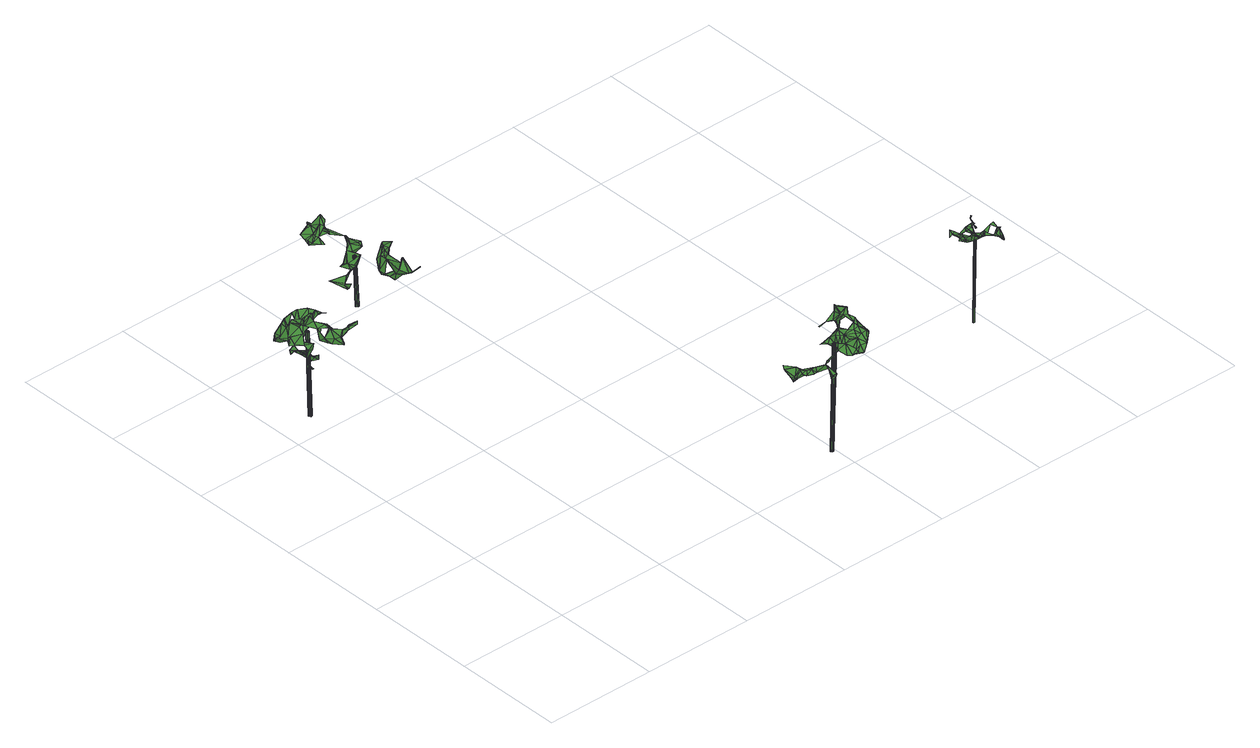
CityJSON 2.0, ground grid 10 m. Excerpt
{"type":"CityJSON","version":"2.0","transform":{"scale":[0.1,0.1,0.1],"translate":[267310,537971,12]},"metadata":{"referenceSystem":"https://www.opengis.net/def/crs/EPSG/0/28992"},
"CityObjects":{
"tree1":{"type":"SolitaryVegetationObject","attributes":{"gtid":378,"crown_width_m":4.67,"crown_median_z":20.6,"crown_r50_m":0.284,"crown_porosity":0.927,"trunk_H_m":7.94,"trunk_DBH_m":0.233,"trunk_radius_m":0.116,"trunk_base_height_m":12.66,"original_gtid":"421"},"geometry":[{"type":"MultiSurface","lod":"3","boundaries":[[[0,1,2]],[[3,2,1]],[[4,5,6]],[[7,8,9]],[[10,11,8]],[[12,13,14]],[[15,16,17]],[[12,18,13]],[[19,20,21]],[[22,23,24]],[[7,24,23]],[[25,26,27]],[[28,29,30]],[[0,2,31]],[[32,22,33]],[[34,35,36]],[[37,38,39]],[[29,40,41]],[[2,3,42]],[[15,43,44]],[[45,46,10]],[[47,37,19]],[[20,19,37]],[[48,49,50]],[[48,50,51]],[[19,21,52]],[[53,54,55]],[[56,57,58]],[[59,48,60]],[[25,26,14]],[[27,61,26]],[[62,63,29]],[[40,29,63]],[[46,11,10]],[[64,17,62]],[[11,9,8]],[[65,66,67]],[[68,69,70]],[[49,71,50]],[[49,72,71]],[[3,73,74]],[[75,76,77]],[[31,1,78]],[[5,20,37]],[[31,78,0]],[[79,4,6]],[[80,81,82]],[[65,80,66]],[[8,46,45]],[[45,10,8]],[[29,83,62]],[[33,76,32]],[[25,33,22]],[[60,48,51]],[[55,54,16]],[[8,84,46]],[[85,12,24]],[[86,35,34]],[[87,88,89]],[[46,84,11]],[[9,11,84]],[[49,48,90]],[[49,90,57]],[[79,91,92]],[[18,12,61]],[[9,84,93]],[[93,84,7]],[[57,56,49]],[[59,94,68]],[[59,68,70]],[[53,95,96]],[[97,98,54]],[[99,100,67]],[[82,100,99]],[[82,67,100]],[[80,65,101]],[[43,27,86]],[[102,39,38]],[[95,53,90]],[[103,36,35]],[[104,103,44]],[[64,55,44]],[[64,44,103]],[[53,62,29]],[[15,44,55]],[[8,7,84]],[[7,9,18]],[[31,2,42]],[[38,37,47]],[[24,25,22]],[[13,18,77]],[[13,77,14]],[[90,48,95]],[[86,34,105]],[[55,16,15]],[[56,30,49]],[[98,21,20]],[[106,47,19]],[[107,108,109]],[[107,109,11]],[[36,104,110]],[[36,110,34]],[[111,70,69]],[[27,4,61]],[[11,112,107]],[[9,112,11]],[[106,19,39]],[[109,108,112]],[[51,94,60]],[[59,60,94]],[[51,71,94]],[[71,68,94]],[[104,44,43]],[[96,69,54]],[[111,69,96]],[[1,31,42]],[[113,85,114]],[[18,114,7]],[[113,18,61]],[[4,63,20]],[[42,115,81]],[[116,74,73]],[[38,47,117]],[[118,69,68]],[[91,119,29]],[[97,52,98]],[[21,98,52]],[[53,55,64]],[[36,103,104]],[[0,78,1]],[[50,71,51]],[[72,37,120]],[[42,74,115]],[[121,115,74]],[[27,12,85]],[[27,61,12]],[[4,20,5]],[[3,74,42]],[[1,42,122]],[[113,114,18]],[[20,16,54]],[[92,91,123]],[[52,120,19]],[[65,73,101]],[[24,114,85]],[[54,69,97]],[[116,73,65]],[[37,39,19]],[[37,19,120]],[[7,114,24]],[[5,37,72]],[[49,30,72]],[[82,99,66]],[[67,66,99]],[[117,102,38]],[[124,79,125]],[[62,83,58]],[[43,110,104]],[[86,110,43]],[[33,77,76]],[[33,14,77]],[[72,30,5]],[[118,28,30]],[[57,30,58]],[[115,121,81]],[[24,12,25]],[[121,74,116]],[[61,4,124]],[[79,124,4]],[[86,27,85]],[[58,83,29]],[[91,29,83]],[[29,119,5]],[[29,5,30]],[[58,30,56]],[[101,73,122]],[[126,83,41]],[[27,43,4]],[[43,15,4]],[[71,118,68]],[[73,1,122]],[[80,122,81]],[[80,101,122]],[[20,54,98]],[[1,73,3]],[[42,81,122]],[[127,126,128]],[[125,128,126]],[[67,82,65]],[[128,129,123]],[[92,123,129]],[[47,106,117]],[[125,79,129]],[[79,92,129]],[[65,82,116]],[[129,128,125]],[[81,121,82]],[[82,121,116]],[[80,82,66]],[[128,123,130]],[[64,103,17]],[[35,86,124]],[[35,124,103]],[[124,86,61]],[[61,86,113]],[[113,86,85]],[[126,127,91]],[[79,6,91]],[[109,75,18]],[[9,75,112]],[[86,105,110]],[[110,105,34]],[[29,62,58]],[[6,5,119]],[[127,123,91]],[[128,123,127]],[[32,23,22]],[[109,18,9]],[[109,9,11]],[[29,41,83]],[[127,91,119]],[[109,112,75]],[[102,117,106]],[[14,33,25]],[[70,111,59]],[[59,95,48]],[[72,118,71]],[[120,118,72]],[[93,131,75]],[[93,75,9]],[[63,15,103]],[[124,63,103]],[[118,53,28]],[[95,59,111]],[[95,111,96]],[[96,54,53]],[[4,15,63]],[[40,63,124]],[[126,91,83]],[[126,41,125]],[[6,119,91]],[[52,69,120]],[[25,12,14]],[[120,69,118]],[[52,97,69]],[[106,39,102]],[[112,108,107]],[[57,53,30]],[[90,53,57]],[[118,30,53]],[[28,53,29]],[[124,125,40]],[[41,40,125]],[[93,23,131]],[[93,7,23]],[[23,32,131]],[[76,131,32]],[[75,77,18]],[[63,16,20]],[[15,17,103]],[[62,17,63]],[[63,17,16]],[[76,75,131]],[[64,62,53]],[[132,133,134]],[[132,134,135]],[[134,133,136]],[[134,136,135]],[[135,136,137]],[[137,136,138]],[[136,133,139]],[[136,139,138]],[[139,133,140]],[[139,140,138]],[[138,140,141]],[[138,141,137]],[[140,133,142]],[[140,142,141]],[[141,142,143]],[[141,143,137]],[[142,133,144]],[[142,144,143]],[[143,144,145]],[[143,145,137]],[[144,133,146]],[[144,146,145]],[[145,146,147]],[[145,147,137]],[[147,146,148]],[[147,148,137]],[[146,133,148]],[[133,149,148]],[[148,149,150]],[[148,150,137]],[[150,149,151]],[[150,151,137]],[[149,133,152]],[[149,152,151]],[[151,152,153]],[[151,153,137]],[[152,133,154]],[[152,154,153]],[[153,154,155]],[[153,155,137]],[[154,133,132]],[[154,132,155]],[[155,132,135]],[[155,135,137]]]}]},
"tree2":{"type":"SolitaryVegetationObject","attributes":{"gtid":426,"crown_width_m":6.66,"crown_median_z":17.66,"crown_r50_m":0.289,"crown_porosity":0.923,"trunk_H_m":4.66,"trunk_DBH_m":0.236,"trunk_radius_m":0.118,"trunk_base_height_m":13,"original_gtid":"484"},"geometry":[{"type":"MultiSurface","lod":"3","boundaries":[[[156,157,158]],[[159,160,161]],[[162,163,164]],[[162,165,163]],[[166,167,168]],[[166,169,167]],[[170,171,172]],[[173,174,175]],[[173,176,174]],[[177,178,179]],[[180,181,182]],[[183,184,171]],[[185,186,187]],[[185,187,188]],[[189,190,191]],[[163,192,164]],[[193,190,189]],[[194,161,195]],[[196,161,194]],[[163,165,197]],[[168,198,199]],[[200,201,166]],[[202,203,204]],[[205,204,203]],[[206,207,208]],[[209,198,210]],[[211,212,157]],[[182,213,202]],[[182,202,214]],[[197,176,173]],[[215,216,217]],[[218,216,215]],[[219,162,220]],[[221,222,177]],[[189,222,221]],[[218,223,220]],[[224,165,219]],[[174,217,225]],[[171,226,172]],[[178,177,222]],[[227,228,182]],[[229,230,231]],[[232,233,234]],[[235,233,232]],[[214,227,182]],[[236,211,237]],[[219,220,223]],[[165,162,219]],[[201,169,166]],[[178,238,179]],[[184,172,226]],[[180,182,228]],[[202,213,201]],[[169,201,213]],[[189,221,193]],[[198,239,240]],[[213,167,169]],[[192,241,164]],[[242,234,243]],[[236,172,184]],[[190,193,244]],[[245,217,176]],[[187,159,234]],[[187,234,233]],[[246,247,248]],[[213,181,210]],[[210,180,213]],[[202,204,214]],[[156,237,157]],[[249,237,250]],[[236,250,237]],[[236,184,250]],[[187,186,194]],[[251,252,253]],[[251,253,254]],[[255,253,252]],[[224,220,256]],[[226,171,257]],[[180,200,213]],[[176,217,174]],[[226,257,258]],[[223,259,256]],[[258,232,234]],[[258,186,185]],[[224,256,245]],[[224,245,176]],[[165,224,197]],[[260,261,244]],[[233,235,257]],[[262,237,156]],[[262,156,263]],[[227,180,228]],[[253,175,216]],[[177,181,180]],[[196,264,161]],[[252,247,255]],[[161,160,195]],[[248,160,208]],[[205,214,204]],[[194,195,160]],[[194,186,242]],[[254,207,251]],[[206,251,207]],[[227,214,204]],[[198,240,210]],[[199,209,168]],[[166,168,209]],[[181,179,238]],[[188,184,249]],[[206,160,248]],[[233,257,187]],[[198,168,209]],[[249,183,237]],[[241,192,255]],[[170,172,236]],[[175,174,225]],[[263,156,265]],[[218,207,216]],[[180,227,204]],[[266,180,210]],[[261,222,189]],[[178,222,261]],[[213,200,167]],[[249,250,185]],[[226,250,184]],[[181,177,179]],[[258,257,232]],[[231,198,199]],[[181,213,182]],[[251,252,208]],[[250,226,185]],[[166,209,200]],[[218,267,207]],[[246,267,164]],[[162,164,267]],[[162,267,218]],[[158,265,268]],[[268,156,158]],[[218,215,217]],[[229,260,244]],[[261,260,238]],[[241,246,164]],[[231,239,198]],[[209,199,198]],[[260,240,239]],[[244,230,229]],[[269,264,243]],[[261,189,191]],[[244,191,190]],[[244,261,191]],[[194,242,196]],[[196,242,264]],[[180,202,201]],[[260,221,240]],[[254,216,207]],[[180,201,200]],[[167,209,168]],[[177,180,266]],[[206,247,252]],[[259,217,256]],[[163,197,192]],[[270,262,263]],[[218,220,162]],[[236,171,170]],[[183,171,236]],[[183,236,237]],[[236,237,262]],[[236,262,211]],[[270,211,262]],[[237,211,157]],[[251,206,252]],[[185,271,249]],[[188,249,271]],[[188,271,185]],[[210,240,266]],[[272,217,259]],[[245,256,217]],[[221,177,266]],[[217,259,218]],[[218,259,223]],[[242,186,234]],[[258,234,186]],[[238,178,261]],[[175,197,173]],[[175,273,197]],[[200,209,167]],[[253,216,254]],[[221,266,240]],[[238,210,181]],[[265,158,263]],[[217,216,225]],[[255,192,197]],[[175,253,273]],[[197,253,255]],[[273,253,197]],[[187,194,159]],[[242,243,264]],[[234,269,243]],[[269,161,196]],[[269,196,264]],[[188,235,171]],[[188,257,235]],[[187,257,188]],[[180,204,202]],[[274,246,248]],[[274,248,208]],[[207,251,208]],[[267,251,207]],[[268,265,156]],[[255,247,246]],[[255,246,241]],[[246,251,267]],[[158,157,263]],[[210,238,198]],[[206,248,247]],[[251,246,252]],[[193,221,260]],[[260,229,198]],[[260,198,238]],[[226,258,185]],[[199,198,229]],[[195,160,206]],[[244,193,260]],[[244,260,230]],[[175,225,216]],[[223,256,220]],[[159,269,234]],[[159,161,269]],[[224,219,220]],[[263,212,270]],[[157,212,263]],[[270,212,211]],[[232,257,235]],[[171,235,257]],[[252,246,274]],[[252,274,208]],[[199,239,231]],[[229,231,239]],[[229,239,199]],[[260,239,230]],[[231,230,239]],[[183,249,184]],[[176,225,224]],[[197,224,225]],[[197,225,176]],[[188,171,184]],[[194,160,159]],[[206,208,160]],[[275,276,277]],[[275,277,278]],[[277,276,279]],[[277,279,278]],[[278,279,280]],[[278,280,281]],[[279,276,282]],[[279,282,280]],[[280,282,283]],[[280,283,281]],[[282,276,284]],[[282,284,283]],[[284,276,285]],[[284,285,283]],[[283,285,286]],[[283,286,281]],[[286,285,287]],[[286,287,281]],[[285,276,288]],[[285,288,287]],[[288,276,289]],[[288,289,287]],[[287,289,290]],[[287,290,281]],[[289,276,290]],[[290,276,291]],[[290,291,281]],[[276,292,291]],[[292,276,293]],[[292,293,291]],[[291,293,294]],[[291,294,281]],[[293,276,295]],[[293,295,294]],[[295,276,275]],[[295,275,294]],[[294,275,278]],[[294,278,281]]]}]},
"tree3":{"type":"SolitaryVegetationObject","attributes":{"gtid":290,"crown_width_m":4.57,"crown_median_z":22.76,"crown_r50_m":0.235,"crown_porosity":0.919,"trunk_H_m":10.09,"trunk_DBH_m":0.269,"trunk_radius_m":0.134,"trunk_base_height_m":12.67,"original_gtid":"327"},"geometry":[{"type":"MultiSurface","lod":"3","boundaries":[[[296,297,298]],[[299,300,301]],[[302,303,304]],[[305,306,307]],[[308,309,310]],[[311,306,305]],[[312,313,314]],[[315,316,300]],[[311,317,306]],[[318,319,320]],[[321,322,323]],[[324,322,321]],[[310,325,326]],[[327,325,310]],[[321,305,328]],[[329,330,331]],[[307,332,333]],[[334,335,336]],[[337,321,338]],[[337,338,339]],[[318,340,341]],[[309,342,343]],[[298,344,345]],[[297,344,298]],[[346,339,347]],[[329,348,330]],[[349,317,350]],[[350,351,349]],[[306,317,352]],[[353,340,320]],[[354,340,353]],[[348,329,355]],[[351,306,352]],[[356,357,325]],[[358,359,322]],[[353,338,360]],[[317,349,352]],[[361,301,362]],[[363,362,301]],[[297,296,364]],[[354,335,365]],[[366,367,368]],[[318,369,319]],[[370,371,356]],[[328,302,298]],[[372,373,301]],[[316,344,374]],[[375,376,377]],[[378,331,330]],[[379,331,378]],[[345,344,315]],[[339,350,311]],[[355,326,325]],[[310,309,380]],[[381,382,383]],[[315,300,384]],[[385,386,327]],[[387,388,379]],[[380,327,310]],[[389,390,391]],[[331,379,392]],[[331,392,329]],[[339,393,350]],[[346,393,339]],[[324,377,322]],[[394,390,311]],[[394,311,350]],[[374,361,362]],[[386,395,327]],[[378,368,395]],[[378,395,386]],[[385,327,380]],[[385,380,309]],[[396,383,382]],[[313,312,376]],[[319,369,397]],[[308,398,399]],[[329,392,355]],[[355,392,326]],[[400,304,321]],[[324,321,304]],[[324,304,400]],[[383,342,381]],[[370,356,367]],[[370,367,366]],[[401,313,376]],[[402,296,334]],[[299,384,300]],[[403,372,404]],[[363,300,316]],[[357,356,371]],[[357,371,405]],[[381,406,382]],[[369,407,394]],[[309,343,385]],[[324,375,377]],[[365,340,354]],[[394,350,393]],[[394,393,397]],[[301,408,300]],[[341,340,365]],[[409,346,308]],[[321,360,338]],[[386,343,410]],[[298,364,400]],[[335,354,323]],[[346,409,397]],[[409,399,346]],[[298,302,296]],[[351,352,349]],[[409,308,399]],[[358,341,359]],[[374,363,316]],[[411,315,300]],[[367,412,368]],[[368,412,395]],[[367,356,412]],[[355,325,357]],[[388,392,379]],[[322,335,413]],[[358,360,369]],[[322,369,360]],[[322,360,358]],[[385,343,386]],[[401,376,375]],[[400,375,324]],[[323,360,321]],[[323,353,360]],[[323,354,353]],[[312,336,376]],[[303,302,328]],[[298,400,328]],[[386,387,379]],[[386,379,378]],[[330,368,378]],[[330,366,368]],[[333,372,414]],[[333,414,307]],[[346,397,393]],[[333,332,391]],[[306,332,307]],[[321,328,400]],[[408,345,315]],[[333,373,372]],[[408,373,333]],[[310,410,308]],[[308,342,309]],[[337,339,415]],[[305,415,311]],[[307,414,361]],[[350,389,351]],[[366,330,348]],[[366,348,370]],[[410,387,386]],[[387,410,388]],[[388,410,310]],[[315,344,316]],[[348,355,357]],[[346,347,397]],[[319,347,320]],[[397,347,319]],[[318,320,340]],[[303,328,391]],[[399,398,346]],[[300,363,301]],[[298,374,364]],[[374,298,345]],[[374,362,363]],[[317,311,350]],[[345,408,333]],[[328,305,332]],[[391,328,332]],[[351,389,306]],[[321,337,415]],[[311,415,339]],[[361,414,301]],[[372,301,414]],[[307,332,305]],[[413,335,334]],[[397,369,394]],[[359,335,322]],[[303,321,322]],[[369,322,321]],[[369,321,303]],[[306,389,332]],[[389,391,332]],[[325,412,356]],[[325,327,412]],[[395,412,327]],[[388,310,392]],[[408,301,373]],[[396,416,383]],[[308,342,416]],[[308,410,342]],[[411,408,315]],[[406,308,416]],[[342,308,406]],[[297,374,344]],[[364,374,297]],[[410,343,342]],[[416,342,383]],[[318,341,358]],[[318,358,369]],[[312,402,336]],[[365,359,341]],[[365,335,359]],[[332,307,361]],[[411,300,408]],[[333,332,361]],[[345,361,374]],[[333,361,345]],[[389,350,311]],[[389,311,390]],[[346,398,308]],[[396,382,406]],[[406,416,396]],[[310,326,392]],[[342,406,381]],[[402,312,314]],[[305,321,415]],[[334,336,402]],[[296,413,334]],[[302,413,296]],[[394,417,390]],[[348,371,370]],[[336,335,376]],[[335,377,376]],[[375,400,401]],[[313,401,400]],[[400,314,313]],[[402,314,296]],[[400,364,314]],[[296,314,364]],[[357,371,348]],[[413,302,304]],[[413,304,322]],[[323,322,335]],[[377,335,322]],[[391,390,417]],[[391,417,303]],[[394,407,417]],[[303,407,369]],[[417,407,303]],[[347,339,338]],[[347,338,320]],[[320,338,353]],[[322,304,303]],[[418,419,420]],[[418,420,421]],[[421,420,422]],[[421,422,423]],[[420,419,424]],[[420,424,422]],[[422,424,425]],[[422,425,423]],[[424,419,426]],[[424,426,425]],[[425,426,427]],[[425,427,423]],[[426,419,428]],[[426,428,427]],[[428,419,429]],[[428,429,427]],[[427,429,430]],[[427,430,423]],[[429,419,431]],[[429,431,430]],[[430,431,432]],[[430,432,423]],[[431,419,433]],[[431,433,432]],[[432,433,434]],[[432,434,423]],[[433,419,435]],[[433,435,434]],[[435,419,436]],[[435,436,434]],[[434,436,437]],[[434,437,423]],[[437,436,438]],[[437,438,423]],[[436,419,439]],[[436,439,438]],[[438,439,440]],[[438,440,423]],[[439,419,440]],[[419,418,440]],[[440,418,441]],[[440,441,423]],[[441,418,421]],[[441,421,423]]]}]},
"tree4":{"type":"SolitaryVegetationObject","attributes":{"gtid":381,"crown_width_m":3.26,"crown_median_z":21.31,"crown_r50_m":0.174,"crown_porosity":0.923,"trunk_H_m":8.34,"trunk_DBH_m":0.162,"trunk_radius_m":0.081,"trunk_base_height_m":12.97,"original_gtid":"426"},"geometry":[{"type":"MultiSurface","lod":"3","boundaries":[[[442,443,444]],[[445,444,443]],[[446,447,448]],[[449,450,451]],[[452,444,445]],[[453,442,447]],[[454,455,444]],[[456,457,458]],[[459,460,455]],[[459,455,454]],[[461,462,463]],[[464,465,466]],[[467,468,469]],[[460,459,470]],[[471,472,473]],[[474,475,476]],[[477,462,461]],[[477,461,463]],[[470,478,479]],[[480,481,482]],[[482,481,462]],[[483,470,484]],[[485,486,487]],[[477,486,485]],[[484,470,478]],[[488,489,470]],[[472,489,490]],[[491,492,493]],[[453,452,445]],[[486,477,462]],[[494,495,496]],[[497,457,456]],[[466,498,499]],[[452,455,444]],[[445,442,453]],[[445,443,442]],[[449,451,488]],[[500,501,454]],[[485,462,477]],[[453,447,446]],[[502,476,490]],[[455,479,503]],[[470,479,455]],[[504,480,482]],[[494,496,459]],[[488,490,489]],[[502,490,488]],[[468,485,487]],[[454,503,494]],[[505,506,507]],[[476,473,472]],[[508,446,509]],[[508,509,510]],[[509,449,510]],[[462,467,482]],[[453,446,452]],[[511,512,491]],[[492,491,512]],[[492,513,512]],[[508,514,460]],[[496,479,478]],[[486,462,481]],[[471,489,472]],[[459,496,478]],[[458,497,456]],[[447,442,444]],[[476,511,474]],[[477,463,462]],[[511,476,502]],[[487,506,505]],[[514,470,460]],[[511,502,451]],[[451,502,488]],[[511,512,502]],[[467,485,468]],[[467,462,485]],[[515,516,517]],[[512,515,492]],[[493,517,491]],[[474,483,484]],[[467,486,481]],[[511,451,474]],[[451,483,474]],[[505,507,496]],[[478,505,496]],[[460,470,508]],[[488,483,449]],[[451,449,483]],[[457,498,499]],[[518,519,517]],[[517,519,516]],[[489,475,484]],[[508,514,446]],[[452,446,514]],[[508,470,514]],[[489,484,470]],[[514,455,452]],[[460,455,514]],[[489,471,475]],[[460,470,455]],[[476,475,471]],[[448,508,446]],[[495,494,520]],[[454,455,503]],[[444,448,447]],[[454,501,459]],[[511,515,512]],[[467,487,486]],[[495,487,505]],[[457,497,458]],[[491,517,515]],[[482,521,522]],[[493,515,517]],[[522,520,523]],[[523,503,524]],[[454,494,500]],[[487,524,506]],[[482,481,504]],[[523,524,520]],[[469,468,520]],[[495,520,468]],[[520,524,487]],[[520,494,523]],[[469,482,467]],[[492,515,493]],[[483,488,470]],[[490,476,472]],[[487,469,520]],[[459,478,470]],[[474,484,475]],[[471,473,476]],[[448,514,508]],[[469,487,467]],[[514,448,444]],[[524,507,506]],[[496,507,524]],[[491,515,511]],[[468,487,495]],[[500,494,501]],[[494,459,501]],[[523,494,503]],[[496,524,503]],[[503,479,496]],[[467,481,482]],[[481,480,504]],[[505,496,495]],[[514,444,455]],[[525,526,527]],[[527,526,528]],[[526,525,529]],[[526,529,528]],[[528,529,530]],[[528,530,527]],[[530,529,531]],[[530,531,527]],[[529,525,532]],[[529,532,531]],[[531,532,533]],[[531,533,527]],[[532,525,533]],[[533,525,534]],[[533,534,527]],[[534,525,527]]]}]}
},
"vertices":[
[32,344,53],[33,341,57],[31,344,58],[33,336,60],[32,322,92],[34,328,84],[37,328,85],[44,298,95],[51,299,94],[48,300,88],[56,295,99],[54,302,93],[37,306,96],[35,298,90],[31,301,87],[22,322,97],[27,329,89],[24,332,96],[40,306,94],[23,319,79],[26,324,86],[17,323,81],[33,295,93],[40,296,91],[36,303,97],[28,301,93],[29,308,87],[30,312,95],[27,329,88],[30,332,92],[26,341,84],[35,344,60],[39,291,87],[32,297,88],[28,317,108],[29,321,104],[25,320,105],[28,327,76],[29,322,72],[27,319,75],[33,326,93],[39,332,99],[33,337,60],[23,318,98],[22,322,98],[56,295,98],[56,295,96],[31,317,78],[19,348,77],[24,341,82],[22,342,76],[20,345,75],[17,323,80],[22,338,86],[16,329,84],[20,332,95],[32,345,89],[27,346,88],[31,342,94],[16,344,76],[17,347,72],[34,312,94],[26,333,95],[31,328,92],[23,333,96],[37,326,54],[41,322,60],[39,320,58],[14,336,77],[16,330,81],[9,338,80],[21,340,74],[27,331,79],[35,334,56],[31,330,63],[41,299,88],[39,292,87],[39,299,89],[33,344,53],[37,325,92],[40,330,55],[36,331,62],[38,324,58],[34,339,97],[50,298,92],[36,309,98],[31,317,99],[22,307,64],[21,307,64],[24,317,63],[23,345,86],[39,332,89],[44,327,95],[41,296,90],[17,343,74],[18,340,79],[14,337,80],[13,325,80],[15,326,87],[40,322,60],[39,320,59],[40,330,54],[25,318,66],[25,323,101],[20,316,103],[28,316,108],[24,315,76],[46,306,80],[46,306,81],[47,304,86],[27,317,106],[10,338,80],[47,303,86],[38,310,97],[37,305,96],[32,330,63],[31,328,63],[32,319,71],[23,334,82],[39,334,86],[21,327,80],[32,328,63],[35,334,57],[48,327,93],[33,323,96],[41,326,100],[39,333,99],[44,337,93],[48,327,94],[44,326,95],[52,326,92],[40,292,87],[34,322,7],[32,322,7],[34,323,7],[32,324,86],[33,323,7],[31,324,86],[31,325,86],[33,324,7],[32,324,7],[30,325,86],[32,323,7],[30,324,86],[31,323,7],[29,324,86],[31,322,7],[29,323,86],[30,323,86],[32,321,7],[30,322,86],[31,322,86],[33,321,7],[31,323,86],[33,322,7],[32,323,86],
[129,390,49],[118,396,53],[128,390,48],[157,419,58],[158,423,62],[162,423,58],[123,428,74],[129,433,81],[133,436,76],[120,431,77],[171,375,43],[164,378,45],[162,385,44],[165,373,44],[141,398,50],[143,400,50],[143,398,51],[136,426,91],[132,417,87],[137,422,88],[131,421,87],[170,387,58],[172,393,58],[169,390,56],[171,373,57],[167,386,56],[162,365,59],[140,397,51],[144,397,52],[155,401,57],[156,412,54],[152,414,56],[145,405,52],[179,392,63],[178,401,59],[177,401,59],[131,436,80],[178,395,58],[158,417,58],[159,423,62],[166,417,55],[129,430,82],[165,391,43],[165,392,43],[176,378,47],[173,374,44],[172,362,53],[178,359,58],[172,361,54],[177,358,58],[148,429,65],[141,423,73],[148,430,65],[164,384,44],[168,386,55],[130,393,47],[129,393,45],[165,372,50],[166,359,57],[127,421,78],[137,425,76],[127,418,78],[123,424,74],[121,427,74],[122,425,74],[175,391,59],[175,391,60],[120,421,72],[126,423,79],[130,423,81],[147,399,51],[170,370,64],[169,370,64],[172,402,45],[173,398,46],[173,396,45],[147,411,47],[146,411,48],[158,416,46],[143,411,47],[140,397,50],[134,394,52],[168,393,55],[173,396,46],[170,390,56],[133,438,79],[166,412,54],[166,413,53],[176,401,57],[126,421,78],[136,436,72],[146,438,72],[145,440,70],[144,394,56],[145,394,56],[143,428,73],[144,431,74],[139,430,76],[141,421,75],[138,434,76],[121,418,75],[146,408,50],[154,406,49],[125,413,75],[173,397,52],[174,397,59],[131,392,47],[128,386,46],[169,417,55],[127,383,49],[170,386,58],[135,433,73],[127,381,54],[163,416,51],[130,392,45],[147,400,52],[128,412,74],[136,428,76],[145,438,72],[154,402,10],[152,402,10],[154,403,10],[152,404,57],[153,403,10],[152,405,57],[151,404,57],[153,404,10],[151,405,57],[152,404,10],[152,403,10],[150,405,57],[150,404,57],[151,403,10],[151,402,10],[150,403,57],[151,403,57],[152,401,10],[153,401,10],[152,403,57],[153,402,10],
[316,13,120],[318,19,124],[315,17,122],[313,37,129],[313,36,128],[311,35,125],[312,14,118],[304,16,116],[312,12,116],[306,22,113],[303,30,108],[309,27,115],[287,18,95],[289,25,86],[283,25,91],[301,24,105],[322,8,115],[323,15,115],[323,14,115],[316,27,131],[316,26,131],[300,27,105],[301,3,105],[299,7,104],[300,7,104],[307,13,112],[311,8,114],[309,6,108],[313,10,115],[277,34,87],[274,27,89],[281,31,84],[309,17,118],[271,29,91],[266,28,86],[270,26,90],[307,26,116],[308,30,120],[318,6,119],[315,2,111],[321,7,115],[301,15,110],[303,11,109],[298,17,105],[301,4,105],[305,1,107],[291,19,89],[285,24,88],[315,24,126],[311,25,127],[289,16,99],[297,14,106],[268,32,85],[295,33,102],[297,27,105],[296,30,105],[296,33,102],[305,7,107],[311,2,103],[272,31,91],[270,40,81],[273,36,90],[306,4,108],[310,4,110],[306,8,108],[312,30,118],[316,30,121],[318,33,122],[318,19,123],[311,1,104],[266,31,82],[268,35,83],[273,30,85],[301,11,112],[267,35,83],[266,42,88],[303,36,118],[307,32,120],[315,24,125],[318,10,116],[321,8,114],[315,8,115],[273,27,87],[271,22,90],[286,27,85],[292,11,87],[289,9,87],[286,10,86],[313,36,129],[286,26,85],[279,23,87],[275,18,92],[276,22,93],[300,28,109],[301,22,114],[305,24,116],[274,25,92],[298,17,106],[299,17,110],[278,30,84],[288,10,88],[296,14,106],[288,15,99],[286,15,101],[316,16,117],[320,10,115],[320,10,116],[297,36,116],[297,37,116],[266,43,91],[292,11,88],[300,14,110],[309,26,128],[287,15,101],[280,20,90],[312,28,126],[276,33,86],[315,8,116],[308,32,120],[302,19,112],[288,11,88],[302,19,114],[299,22,7],[298,22,7],[299,23,7],[300,21,108],[299,21,108],[298,21,108],[298,23,7],[299,22,108],[298,24,7],[298,22,108],[297,24,7],[297,23,7],[297,22,108],[296,23,7],[297,21,108],[296,22,7],[297,20,108],[297,22,7],[297,21,7],[298,20,108],[298,19,108],[298,21,7],[299,20,108],[300,20,108],
[498,84,92],[498,83,92],[493,81,93],[495,83,94],[489,83,93],[492,84,92],[489,83,90],[478,78,90],[476,76,90],[477,74,90],[493,80,93],[494,83,94],[492,76,89],[491,76,90],[481,62,107],[481,65,108],[480,62,109],[491,72,88],[488,77,91],[503,55,89],[505,59,91],[503,55,90],[484,72,112],[484,71,112],[482,70,111],[501,62,92],[499,63,91],[500,63,91],[487,73,93],[484,63,96],[485,63,96],[479,64,100],[478,69,91],[482,67,93],[479,66,93],[502,56,90],[490,69,89],[492,72,89],[504,60,98],[503,60,97],[504,64,96],[484,72,92],[485,68,90],[502,59,90],[502,58,91],[498,63,92],[484,72,93],[485,67,96],[482,68,93],[469,68,100],[470,65,102],[469,68,101],[495,73,89],[497,68,89],[493,69,89],[480,62,107],[482,66,108],[482,67,108],[496,75,86],[495,76,85],[475,68,96],[495,73,90],[503,60,98],[493,66,92],[494,67,95],[493,67,95],[485,79,93],[481,82,90],[479,81,90],[475,68,95],[473,69,101],[475,62,102],[489,80,92],[471,70,102],[471,76,101],[468,75,100],[465,75,99],[469,79,102],[499,69,90],[506,71,96],[502,70,96],[498,72,91],[496,70,91],[488,72,10],[488,73,10],[488,71,93],[488,72,93],[487,73,10],[487,72,93],[487,71,93],[487,72,10],[487,70,93],[488,70,93]
]}
